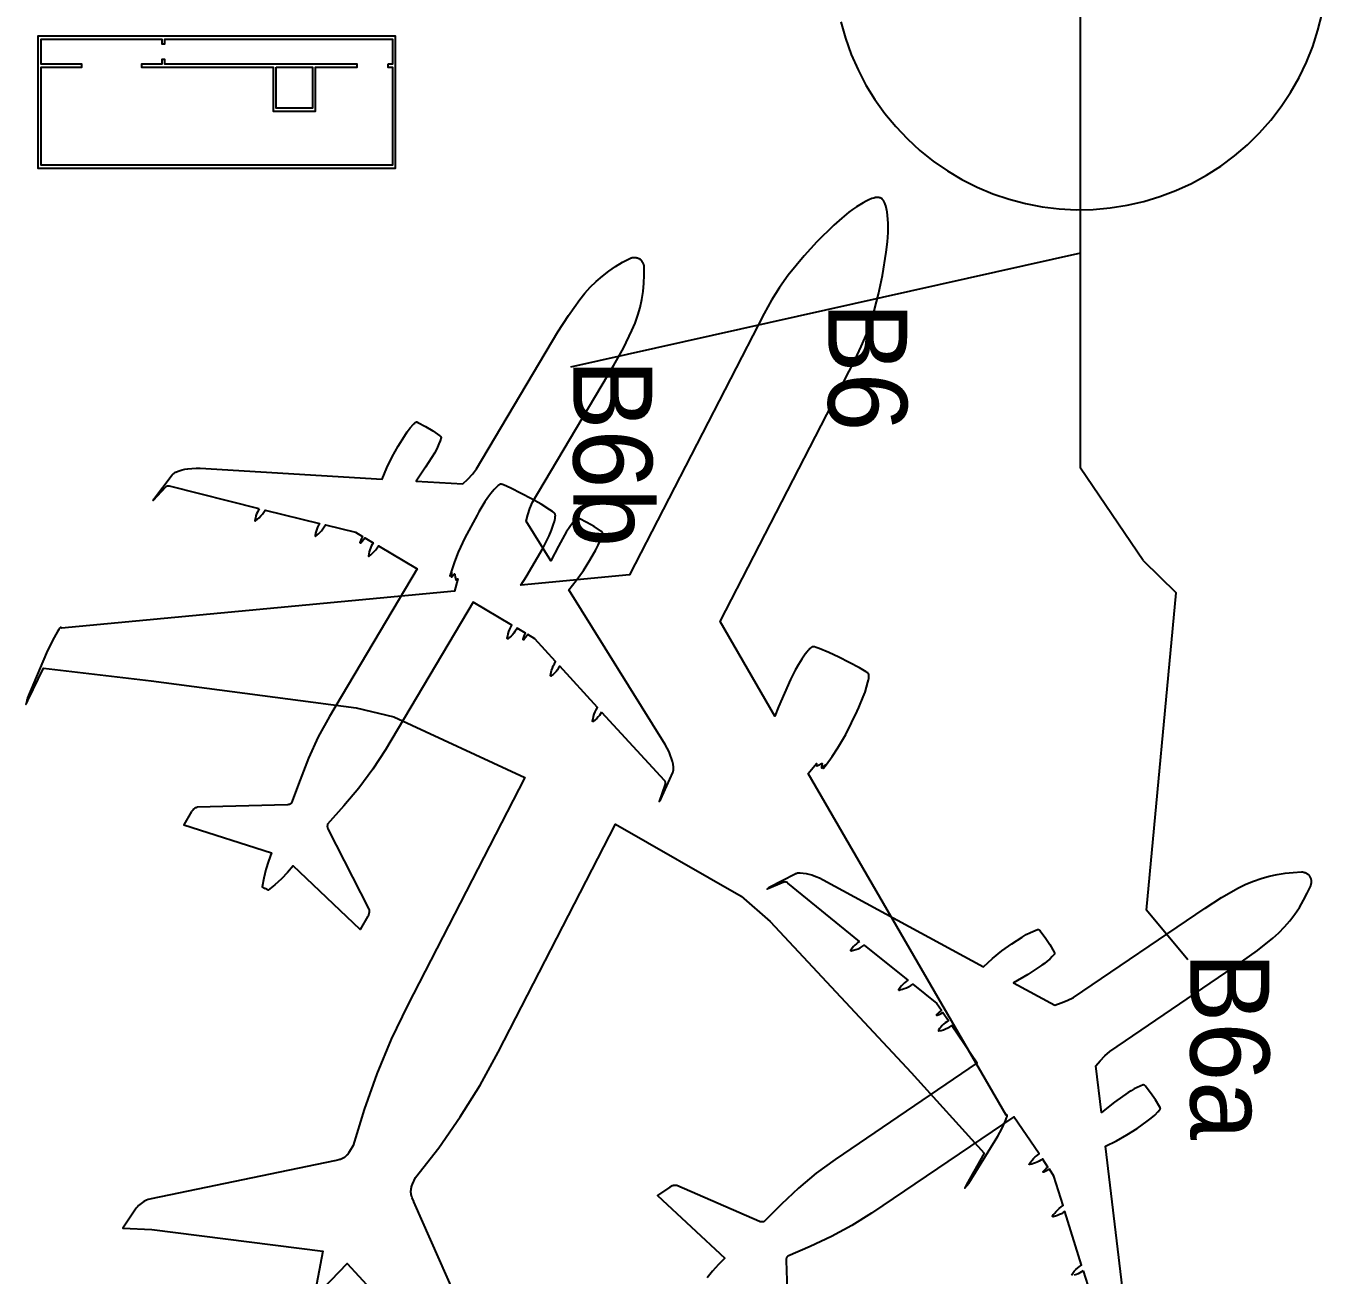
# Model space of a CAD drawing. Extents: x -127 to 299, y -292 to 314.
# Drawn here: x 20.7 to 99.4, y 52.7 to 128.6 of the extents above; entities that cross this region are included whole.
import ezdxf

# ---------------------------------------------------------------- set-up
doc = ezdxf.new("R2010")
doc.units = 0
for name, color, linetype in [('SS-BOARDING-AREAS', 7, 'CONTINUOUS'), ('SS-GATEHOUSE', 9, 'CONTINUOUS'), ('SS-GRAPH', 7, 'CONTINUOUS'), ('SS-LARGE-PLANES', 9, 'CONTINUOUS'), ('SS-SMALL-PLANES', 9, 'CONTINUOUS'), ('SS-STAND-NUMBER', 7, 'CONTINUOUS')]:
    doc.layers.add(name, color=color, linetype=linetype)

msp = doc.modelspace()

# ---------------------------------------------------------------- linework, layer by layer
at = {"layer": 'SS-BOARDING-AREAS'}
msp.add_lwpolyline([(70.183, 128.855), (70.466, 127.859), (70.816, 126.884), (71.233, 125.936), (71.714, 125.019), (72.257, 124.138), (72.86, 123.296), (73.52, 122.498), (74.233, 121.747), (74.996, 121.047), (75.805, 120.401), (76.658, 119.813), (77.548, 119.285), (78.473, 118.82), (79.428, 118.419), (80.409, 118.086), (81.41, 117.821), (82.426, 117.625), (83.454, 117.5), (84.489, 117.447), (85.524, 117.465), (86.555, 117.554), (87.578, 117.714), (88.588, 117.945), (89.579, 118.244), (90.547, 118.611), (91.488, 119.044), (92.396, 119.541), (93.268, 120.1), (94.1, 120.717), (94.887, 121.39), (95.625, 122.116), (96.312, 122.891), (96.943, 123.712), (97.517, 124.574), (98.029, 125.474), (98.479, 126.407), (98.862, 127.368), (99.179, 128.354), (99.427, 129.36)], dxfattribs=at)
at = {"layer": 'SS-GATEHOUSE'}
for points in [[(21.407, 127.811), (21.407, 119.975), (43.135, 119.975), (43.135, 127.995), (21.407, 127.995)], [(42.671, 126.287), (42.671, 126.102), (42.951, 126.102), (42.951, 120.159), (21.591, 120.159), (21.591, 126.102), (24.068, 126.102), (24.068, 126.287), (21.591, 126.287), (21.591, 127.811), (28.926, 127.811), (28.926, 127.531), (29.11, 127.531), (29.11, 127.811), (42.951, 127.811), (42.951, 126.287)], [(38.089, 126.287), (29.11, 126.287), (29.11, 126.566), (28.926, 126.566), (28.926, 126.287), (27.687, 126.287), (27.687, 126.102), (35.699, 126.102), (35.699, 123.436), (38.273, 123.436), (38.273, 126.102), (40.792, 126.102), (40.792, 126.287)], [(35.883, 126.102), (38.089, 126.102), (38.089, 123.62), (35.883, 123.62)]]:
    msp.add_lwpolyline(points, close=True, dxfattribs=at)
at = {"layer": 'SS-GRAPH'}
for p, q in [((84.747, 101.749), (84.747, 132.445)), ((84.747, 114.801), (69.259, 111.341)), ((69.259, 111.341), (53.771, 107.881)), ((88.564, 96.129), (84.747, 101.749)), ((88.564, 96.129), (90.556, 94.176)), ((88.765, 74.88), (90.556, 94.176)), ((91.267, 71.865), (88.765, 74.88))]:
    msp.add_line(p, q, dxfattribs=at)
at = {"layer": 'SS-LARGE-PLANES'}
for points in [[(48.831, 46.772), (44.246, 57.174), (44.237, 57.197), (44.143, 57.416), (44.115, 57.489), (44.103, 57.527), (44.093, 57.564), (44.084, 57.607), (44.077, 57.649), (44.073, 57.692), (44.07, 57.736), (44.069, 57.783), (44.069, 57.83), (44.072, 57.878), (44.078, 57.925), (44.086, 57.978), (44.098, 58.03), (44.111, 58.082), (44.127, 58.134), (44.169, 58.246), (44.349, 58.65), (45.754, 60.452), (47.061, 62.326), (48.267, 64.266), (49.368, 66.268), (56.504, 80.112), (64.128, 75.749), (65.893, 74.21), (74.464, 65.033), (78.896, 60.135), (77.831, 58.225), (77.762, 58.095), (77.739, 58.047), (77.728, 58.02), (77.726, 58.015), (77.726, 58.013), (77.725, 58.01), (77.725, 58.008), (77.724, 58.007), (77.724, 58.006), (77.724, 58.005), (77.724, 58.004), (77.724, 58.001), (77.732, 58.013), (77.744, 58.03), (77.761, 58.054), (77.782, 58.079), (77.895, 58.202), (77.927, 58.241), (77.95, 58.273), (77.971, 58.304), (79.719, 61.161), (79.96, 61.611), (80.19, 62.094), (80.26, 62.273), (80.287, 62.351), (80.297, 62.388), (80.3, 62.399), (80.3, 62.404), (80.301, 62.408), (80.301, 62.412), (80.301, 62.415), (80.301, 62.418), (80.301, 62.421), (80.301, 62.423), (80.3, 62.425), (80.3, 62.427), (80.299, 62.429), (80.299, 62.431), (80.298, 62.432), (80.297, 62.434), (80.296, 62.435), (80.295, 62.436), (80.294, 62.437), (80.293, 62.438), (80.292, 62.439), (80.291, 62.44), (80.29, 62.441), (80.289, 62.442), (80.288, 62.443), (80.287, 62.443), (80.285, 62.444), (80.284, 62.445), (80.282, 62.445), (80.28, 62.446), (80.278, 62.447), (80.276, 62.447), (80.274, 62.447), (80.271, 62.448), (80.269, 62.448), (80.268, 62.448), (80.266, 62.448), (80.264, 62.448), (80.262, 62.448), (80.26, 62.447), (80.258, 62.447), (80.256, 62.446), (80.253, 62.445), (80.25, 62.444), (80.248, 62.443), (80.244, 62.442), (80.241, 62.44), (80.238, 62.438), (80.233, 62.436), (80.229, 62.433), (68.199, 83.192), (68.702, 83.804), (68.715, 83.671), (68.717, 83.666), (68.721, 83.663), (68.721, 83.662), (68.721, 83.662), (68.721, 83.662), (68.722, 83.662), (68.722, 83.662), (68.722, 83.662), (68.722, 83.662), (68.723, 83.661), (68.723, 83.661), (68.723, 83.661), (68.724, 83.661), (68.724, 83.661), (68.725, 83.661), (68.725, 83.661), (68.726, 83.661), (68.726, 83.661), (68.727, 83.661), (68.728, 83.661), (68.728, 83.661), (68.729, 83.661), (68.729, 83.661), (68.73, 83.662), (68.73, 83.662), (68.731, 83.662), (68.877, 83.727), (69.019, 83.797), (69.022, 83.799), (69.024, 83.8), (69.027, 83.801), (69.031, 83.802), (69.034, 83.803), (69.037, 83.803), (69.04, 83.804), (69.043, 83.804), (69.046, 83.804), (69.05, 83.803), (69.053, 83.803), (69.055, 83.802), (69.058, 83.796), (69.039, 83.685), (69.014, 83.575), (69.014, 83.571), (69.018, 83.568), (69.011, 83.544), (69.012, 83.54), (69.017, 83.536), (69.023, 83.538), (69.135, 83.619), (69.241, 83.707), (69.249, 83.714), (69.208, 83.644), (69.165, 83.576), (69.117, 83.51), (69.115, 83.507), (69.12, 83.503), (69.131, 83.516), (69.288, 83.714), (69.665, 84.221), (70.012, 84.749), (70.482, 85.572), (71.18, 86.989), (71.277, 87.196), (71.551, 87.848), (71.658, 88.142), (71.754, 88.44), (71.836, 88.741), (71.867, 88.884), (71.879, 88.956), (71.889, 89.029), (71.893, 89.086), (71.894, 89.115), (71.894, 89.144), (71.892, 89.171), (71.89, 89.185), (71.888, 89.199), (71.886, 89.209), (71.883, 89.218), (71.88, 89.228), (71.878, 89.232), (71.876, 89.237), (71.874, 89.243), (71.87, 89.248), (71.867, 89.254), (71.864, 89.259), (71.86, 89.264), (71.856, 89.27), (71.852, 89.274), (71.847, 89.279), (71.835, 89.292), (71.822, 89.303), (71.794, 89.326), (71.736, 89.367), (71.528, 89.497), (71.315, 89.619), (70.056, 90.261), (69.453, 90.54), (68.874, 90.783), (68.685, 90.851), (68.592, 90.879), (68.565, 90.885), (68.538, 90.89), (68.525, 90.892), (68.513, 90.893), (68.507, 90.893), (68.5, 90.893), (68.494, 90.893), (68.488, 90.892), (68.483, 90.891), (68.477, 90.89), (68.472, 90.889), (68.466, 90.887), (68.461, 90.886), (68.456, 90.884), (68.445, 90.879), (68.435, 90.874), (68.425, 90.869), (68.405, 90.857), (68.38, 90.839), (68.356, 90.819), (68.309, 90.778), (68.265, 90.734), (68.203, 90.666), (68.143, 90.595), (68.029, 90.449), (67.816, 90.142), (67.619, 89.825), (67.419, 89.473), (67.135, 88.907), (66.39, 87.251), (66.174, 86.686), (62.849, 92.423), (71.034, 108.303), (71.431, 109.129), (71.782, 109.976), (72.084, 110.842), (72.475, 112.318), (72.724, 113.447), (72.943, 114.865), (73.014, 115.499), (73.058, 116.063), (73.066, 116.346), (73.059, 116.628), (73.024, 117.1), (73, 117.308), (72.983, 117.404), (72.963, 117.499), (72.914, 117.688), (72.882, 117.793), (72.863, 117.844), (72.852, 117.869), (72.841, 117.893), (72.821, 117.93), (72.799, 117.966), (72.775, 118), (72.75, 118.034), (72.722, 118.066), (72.692, 118.097), (72.66, 118.127), (72.627, 118.156), (72.584, 118.166), (72.541, 118.175), (72.498, 118.181), (72.456, 118.185), (72.414, 118.187), (72.372, 118.186), (72.33, 118.183), (72.289, 118.178), (72.262, 118.173), (72.236, 118.167), (72.183, 118.153), (72.079, 118.118), (71.897, 118.049), (71.807, 118.01), (71.72, 117.968), (71.536, 117.866), (71.132, 117.621), (70.898, 117.463), (70.672, 117.293), (70.238, 116.93), (69.762, 116.504), (68.735, 115.504), (67.96, 114.645), (66.984, 113.47), (66.455, 112.722), (65.968, 111.945), (65.526, 111.143), (57.341, 95.263), (50.738, 94.642), (51.074, 95.145), (52.101, 96.913), (52.286, 97.273), (52.457, 97.64), (52.601, 97.984), (52.727, 98.336), (52.781, 98.513), (52.803, 98.603), (52.822, 98.693), (52.833, 98.755), (52.84, 98.817), (52.841, 98.848), (52.841, 98.879), (52.84, 98.902), (52.838, 98.913), (52.836, 98.924), (52.834, 98.936), (52.832, 98.941), (52.831, 98.946), (52.829, 98.952), (52.827, 98.957), (52.824, 98.962), (52.822, 98.967), (52.819, 98.972), (52.816, 98.977), (52.812, 98.982), (52.808, 98.987), (52.8, 98.997), (52.792, 99.006), (52.772, 99.025), (52.751, 99.044), (52.674, 99.103), (52.509, 99.218), (51.975, 99.548), (51.398, 99.878), (50.145, 100.53), (49.922, 100.634), (49.695, 100.728), (49.628, 100.751), (49.594, 100.76), (49.577, 100.764), (49.559, 100.767), (49.553, 100.768), (49.547, 100.768), (49.54, 100.769), (49.534, 100.769), (49.527, 100.769), (49.521, 100.768), (49.514, 100.767), (49.508, 100.766), (49.503, 100.765), (49.498, 100.764), (49.489, 100.761), (49.479, 100.758), (49.47, 100.754), (49.458, 100.748), (49.446, 100.741), (49.422, 100.726), (49.398, 100.71), (49.375, 100.692), (49.331, 100.655), (49.278, 100.606), (49.226, 100.554), (49.128, 100.446), (48.93, 100.204), (48.743, 99.953), (48.566, 99.696), (48.193, 99.094), (48.081, 98.894), (47.332, 97.504), (46.934, 96.644), (46.706, 96.055), (46.512, 95.454), (46.441, 95.211), (46.437, 95.194), (46.443, 95.193), (46.445, 95.197), (46.471, 95.273), (46.5, 95.348), (46.534, 95.422), (46.533, 95.412), (46.523, 95.274), (46.522, 95.135), (46.524, 95.129), (46.53, 95.128), (46.534, 95.13), (46.549, 95.149), (46.554, 95.147), (46.558, 95.15), (46.633, 95.234), (46.712, 95.314), (46.718, 95.315), (46.72, 95.314), (46.722, 95.311), (46.725, 95.309), (46.726, 95.306), (46.728, 95.304), (46.73, 95.301), (46.731, 95.298), (46.733, 95.295), (46.734, 95.292), (46.734, 95.289), (46.735, 95.286), (46.736, 95.283), (46.761, 95.127), (46.792, 94.97), (46.792, 94.969), (46.793, 94.969), (46.793, 94.968), (46.793, 94.968), (46.793, 94.967), (46.793, 94.966), (46.794, 94.966), (46.794, 94.965), (46.794, 94.965), (46.795, 94.965), (46.795, 94.964), (46.795, 94.964), (46.796, 94.964), (46.796, 94.963), (46.796, 94.963), (46.797, 94.963), (46.797, 94.963), (46.797, 94.962), (46.797, 94.962), (46.798, 94.962), (46.798, 94.962), (46.798, 94.962), (46.798, 94.962), (46.799, 94.962), (46.804, 94.961), (46.809, 94.962), (46.925, 95.029), (46.718, 94.264), (22.831, 92.017), (22.831, 92.023), (22.83, 92.028), (22.83, 92.032), (22.829, 92.036), (22.828, 92.039), (22.828, 92.042), (22.827, 92.045), (22.826, 92.047), (22.825, 92.049), (22.824, 92.051), (22.823, 92.053), (22.822, 92.055), (22.821, 92.056), (22.82, 92.058), (22.819, 92.059), (22.818, 92.06), (22.816, 92.063), (22.815, 92.064), (22.813, 92.066), (22.812, 92.067), (22.81, 92.068), (22.809, 92.069), (22.807, 92.07), (22.806, 92.071), (22.804, 92.072), (22.803, 92.072), (22.802, 92.073), (22.8, 92.073), (22.799, 92.073), (22.798, 92.073), (22.796, 92.074), (22.795, 92.074), (22.793, 92.074), (22.792, 92.074), (22.79, 92.073), (22.788, 92.073), (22.787, 92.073), (22.785, 92.072), (22.783, 92.072), (22.781, 92.071), (22.779, 92.07), (22.777, 92.068), (22.774, 92.067), (22.772, 92.065), (22.769, 92.062), (22.766, 92.059), (22.762, 92.056), (22.754, 92.047), (22.73, 92.017), (22.682, 91.951), (22.565, 91.77), (22.317, 91.322), (21.929, 90.518), (20.778, 87.783), (20.764, 87.748), (20.752, 87.711), (20.739, 87.661), (20.704, 87.499), (20.696, 87.467), (20.687, 87.439), (20.68, 87.42), (20.674, 87.406), (20.676, 87.408), (20.677, 87.409), (20.678, 87.409), (20.679, 87.41), (20.68, 87.411), (20.681, 87.412), (20.683, 87.414), (20.684, 87.416), (20.687, 87.42), (20.703, 87.445), (20.744, 87.52), (20.794, 87.624), (21.732, 89.599), (28.293, 88.831), (40.74, 87.174), (43.018, 86.63), (50.995, 82.952), (43.859, 69.107), (42.868, 67.049), (41.987, 64.941), (41.219, 62.789), (40.567, 60.6), (40.342, 60.219), (40.275, 60.119), (40.242, 60.077), (40.208, 60.035), (40.172, 59.996), (40.134, 59.958), (40.098, 59.926), (40.061, 59.896), (40.023, 59.868), (39.984, 59.842), (39.947, 59.819), (39.909, 59.798), (39.871, 59.778), (39.831, 59.761), (39.794, 59.747), (39.757, 59.735), (39.681, 59.715), (39.449, 59.666), (39.424, 59.659), (28.292, 57.359), (28.196, 57.336), (28.102, 57.307), (28.01, 57.271), (27.92, 57.23), (27.834, 57.184), (27.75, 57.131), (27.67, 57.074), (27.594, 57.011), (27.522, 56.944), (27.455, 56.872), (27.392, 56.796), (27.335, 56.716), (26.566, 55.57), (28.331, 55.49), (38.721, 54.178), (38.19, 51.393)], [(38.23, 51.373), (40.19, 53.421), (47.286, 45.719)]]:
    msp.add_lwpolyline(points, dxfattribs=at)
at = {"layer": 'SS-SMALL-PLANES'}
for points in [[(43.68, 103.697), (43.846, 103.948), (44.028, 104.187), (44.225, 104.413), (44.259, 104.448), (44.295, 104.481), (44.332, 104.512), (44.372, 104.541), (44.38, 104.544), (44.388, 104.546), (44.397, 104.548), (44.405, 104.55), (44.414, 104.551), (44.422, 104.551), (44.431, 104.551), (44.44, 104.55), (44.448, 104.548), (44.457, 104.546), (44.465, 104.543), (44.473, 104.54), (44.481, 104.536), (44.488, 104.532), (44.496, 104.527), (44.956, 104.281), (45.401, 104.007), (45.829, 103.707), (45.837, 103.703), (45.844, 103.698), (45.851, 103.693), (45.858, 103.687), (45.864, 103.681), (45.869, 103.675), (45.875, 103.668), (45.879, 103.66), (45.884, 103.653), (45.887, 103.645), (45.89, 103.637), (45.893, 103.629), (45.895, 103.62), (45.896, 103.612), (45.897, 103.603), (45.838, 103.406), (45.768, 103.213), (45.687, 103.025), (45.595, 102.841), (45.492, 102.663), (44.958, 101.802), (44.391, 100.962), (47.228, 100.799), (47.521, 101.083), (47.798, 101.383), (48.058, 101.698), (53.001, 110.017), (53.635, 111.021), (54.321, 111.989), (54.632, 112.377), (54.966, 112.746), (55.322, 113.094), (55.699, 113.418), (56.095, 113.72), (56.506, 113.997), (56.93, 114.254), (57.367, 114.489), (57.403, 114.505), (57.439, 114.52), (57.477, 114.531), (57.515, 114.54), (57.554, 114.547), (57.593, 114.551), (57.632, 114.552), (57.671, 114.551), (57.71, 114.546), (57.749, 114.54), (57.787, 114.531), (57.825, 114.519), (57.865, 114.504), (57.904, 114.486), (57.943, 114.467)], [(55.302, 96.791), (55.443, 97.056), (55.566, 97.33), (55.671, 97.612), (55.685, 97.658), (55.697, 97.706), (55.706, 97.753), (55.712, 97.802), (55.711, 97.81), (55.71, 97.819), (55.707, 97.827), (55.704, 97.835), (55.701, 97.843), (55.697, 97.851), (55.693, 97.859), (55.688, 97.866), (55.682, 97.873), (55.677, 97.879), (55.67, 97.885), (55.664, 97.89), (55.657, 97.895), (55.649, 97.9), (55.641, 97.904), (55.205, 98.191), (54.751, 98.451), (54.284, 98.684), (54.276, 98.688), (54.269, 98.692), (54.261, 98.696), (54.253, 98.699), (54.244, 98.701), (54.236, 98.703), (54.227, 98.704), (54.218, 98.705), (54.21, 98.705), (54.201, 98.705), (54.193, 98.703), (54.184, 98.702), (54.176, 98.7), (54.167, 98.697), (54.16, 98.693), (54.015, 98.547), (53.879, 98.394), (53.752, 98.232), (53.635, 98.063), (53.528, 97.888), (53.027, 97.007), (52.56, 96.108), (51.06, 98.521), (51.17, 98.915), (51.301, 99.302), (51.454, 99.68), (56.397, 107.999), (56.975, 109.035), (57.498, 110.101), (57.69, 110.56), (57.854, 111.03), (57.989, 111.509), (58.095, 111.995), (58.17, 112.487), (58.217, 112.98), (58.24, 113.476), (58.237, 113.972), (58.235, 114.011), (58.23, 114.05), (58.222, 114.088), (58.212, 114.126), (58.199, 114.163), (58.184, 114.2), (58.166, 114.235), (58.146, 114.268), (58.124, 114.301), (58.099, 114.332), (58.073, 114.361), (58.045, 114.388), (58.012, 114.416), (57.978, 114.442), (57.943, 114.467)], [(34.846, 99.28), (29.4, 100.646), (29.382, 100.65), (29.364, 100.653), (29.345, 100.654), (29.326, 100.654), (29.308, 100.653), (29.29, 100.651), (29.271, 100.647), (29.253, 100.642), (29.236, 100.636), (29.219, 100.629), (29.202, 100.621), (29.186, 100.612), (29.171, 100.601), (29.156, 100.59), (28.408, 99.775), (28.441, 99.851), (28.48, 99.925), (29.558, 101.331), (29.584, 101.363), (29.612, 101.393), (29.643, 101.421), (29.674, 101.446), (29.708, 101.47), (29.743, 101.491), (29.78, 101.51), (29.818, 101.526), (29.986, 101.585), (30.158, 101.635), (30.332, 101.674), (30.509, 101.702), (30.759, 101.728), (31.011, 101.74), (31.263, 101.738), (42.327, 101.081), (42.609, 101.763), (42.929, 102.428), (43.287, 103.073), (43.68, 103.697)], [(34.847, 99.281), (34.789, 99.178), (34.736, 99.072), (34.689, 98.964), (34.648, 98.853), (34.615, 98.713), (34.589, 98.571), (34.588, 98.57), (34.588, 98.568), (34.588, 98.567), (34.587, 98.565), (34.587, 98.563), (34.587, 98.562), (34.588, 98.56), (34.588, 98.559), (34.588, 98.557), (34.589, 98.555), (34.589, 98.554), (34.59, 98.553), (34.591, 98.551), (34.592, 98.55), (34.593, 98.549), (34.594, 98.547), (34.595, 98.546), (34.596, 98.545), (34.598, 98.544), (34.599, 98.543), (34.6, 98.543), (34.602, 98.542), (34.603, 98.541), (34.605, 98.541), (34.606, 98.54), (34.608, 98.54), (34.61, 98.54), (34.611, 98.54), (34.613, 98.54), (34.614, 98.54), (34.616, 98.541), (34.618, 98.541), (34.619, 98.541), (34.621, 98.542), (34.622, 98.543), (34.623, 98.544), (34.625, 98.544), (34.626, 98.545), (34.627, 98.546), (34.628, 98.548), (34.743, 98.636), (34.852, 98.731), (34.951, 98.838), (35.044, 98.95), (35.129, 99.069), (35.206, 99.192), (38.511, 98.386), (38.448, 98.275), (38.392, 98.16), (38.343, 98.042), (38.301, 97.921), (38.267, 97.798), (38.239, 97.644), (38.239, 97.642), (38.239, 97.641), (38.239, 97.639), (38.239, 97.638), (38.24, 97.636), (38.24, 97.635), (38.241, 97.633), (38.241, 97.632), (38.242, 97.63), (38.243, 97.629), (38.244, 97.628), (38.245, 97.626), (38.246, 97.625), (38.247, 97.624), (38.248, 97.623), (38.25, 97.622), (38.251, 97.621), (38.252, 97.621), (38.254, 97.62), (38.255, 97.62), (38.257, 97.619), (38.258, 97.619), (38.26, 97.619), (38.262, 97.619), (38.263, 97.619), (38.265, 97.619), (38.266, 97.619), (38.268, 97.619), (38.269, 97.62), (38.271, 97.62), (38.272, 97.621), (38.274, 97.622), (38.275, 97.623), (38.362, 97.688), (38.445, 97.758), (38.525, 97.831), (38.624, 97.94), (38.716, 98.053), (38.802, 98.172), (38.881, 98.296), (40.702, 97.852), (41.128, 97.599), (41.047, 97.425), (40.973, 97.248), (40.972, 97.246), (40.971, 97.244), (40.971, 97.242), (40.971, 97.24), (40.97, 97.238), (40.97, 97.236), (40.97, 97.234), (40.971, 97.232), (40.971, 97.23), (40.971, 97.228), (40.972, 97.226), (40.973, 97.224), (40.974, 97.222), (40.975, 97.22), (40.976, 97.219), (40.977, 97.217), (40.979, 97.215), (40.98, 97.214), (40.982, 97.213), (40.983, 97.211), (40.985, 97.21), (40.987, 97.209), (40.989, 97.208), (40.991, 97.207), (40.993, 97.207), (40.995, 97.206), (40.997, 97.206), (40.999, 97.206), (41.001, 97.206), (41.003, 97.206), (41.005, 97.206), (41.007, 97.206), (41.009, 97.207), (41.011, 97.208), (41.013, 97.208), (41.015, 97.209), (41.017, 97.21), (41.019, 97.211), (41.02, 97.213), (41.022, 97.214), (41.023, 97.216), (41.108, 97.313), (41.186, 97.415), (41.26, 97.521), (41.78, 97.211), (41.717, 97.108), (41.66, 97.001), (41.61, 96.89), (41.567, 96.777), (41.531, 96.661), (41.503, 96.543), (41.482, 96.423), (41.482, 96.422), (41.482, 96.42), (41.482, 96.418), (41.482, 96.416), (41.483, 96.414), (41.483, 96.413), (41.484, 96.411), (41.485, 96.409), (41.486, 96.408), (41.487, 96.406), (41.488, 96.405), (41.489, 96.404), (41.49, 96.402), (41.492, 96.401), (41.493, 96.4), (41.495, 96.399), (41.496, 96.398), (41.498, 96.397), (41.5, 96.397), (41.501, 96.396), (41.503, 96.396), (41.505, 96.396), (41.507, 96.395), (41.509, 96.395), (41.51, 96.395), (41.512, 96.396), (41.514, 96.396), (41.516, 96.396), (41.517, 96.397), (41.519, 96.398), (41.521, 96.399), (41.522, 96.4), (41.635, 96.487), (41.741, 96.581), (41.841, 96.683), (41.933, 96.791), (42.018, 96.905), (42.095, 97.024), (44.449, 95.625), (39.121, 86.658), (38.439, 85.415), (37.842, 84.129), (37.333, 82.806), (36.82, 81.409), (36.803, 81.392), (36.785, 81.375), (36.766, 81.36), (36.746, 81.347), (36.725, 81.334), (36.703, 81.323), (36.68, 81.314), (36.657, 81.306), (36.634, 81.3), (36.61, 81.295), (36.586, 81.292), (36.561, 81.291), (31.088, 81.145), (31.05, 81.132), (31.012, 81.116), (30.975, 81.098), (30.94, 81.077), (30.906, 81.054), (30.874, 81.029), (30.844, 81.002), (30.815, 80.973), (30.789, 80.942), (30.764, 80.909), (30.742, 80.875), (30.271, 80.084), (35.603, 78.372), (35.414, 77.87), (35.256, 77.358), (35.128, 76.837), (35.031, 76.31), (35.207, 76.205)], [(55.646, 86.92), (59.449, 82.79), (59.462, 82.776), (59.473, 82.761), (59.483, 82.745), (59.492, 82.729), (59.5, 82.712), (59.506, 82.695), (59.512, 82.677), (59.516, 82.659), (59.52, 82.641), (59.521, 82.623), (59.522, 82.604), (59.522, 82.586), (59.52, 82.567), (59.517, 82.549), (59.159, 81.502), (59.21, 81.568), (59.256, 81.637), (59.976, 83.256), (59.991, 83.294), (60.004, 83.333), (60.014, 83.373), (60.021, 83.414), (60.026, 83.454), (60.027, 83.495), (60.026, 83.536), (60.022, 83.577), (59.994, 83.754), (59.955, 83.928), (59.906, 84.1), (59.847, 84.269), (59.75, 84.501), (59.64, 84.728), (59.518, 84.948), (53.651, 94.352), (54.116, 94.926), (54.546, 95.525), (54.942, 96.147), (55.302, 96.791)], [(55.646, 86.921), (55.584, 86.821), (55.516, 86.724), (55.443, 86.631), (55.365, 86.542), (55.259, 86.446), (55.147, 86.355), (55.145, 86.354), (55.144, 86.353), (55.143, 86.352), (55.142, 86.351), (55.14, 86.35), (55.139, 86.35), (55.137, 86.349), (55.136, 86.349), (55.134, 86.348), (55.133, 86.348), (55.131, 86.348), (55.129, 86.348), (55.128, 86.348), (55.126, 86.348), (55.125, 86.348), (55.123, 86.348), (55.122, 86.349), (55.12, 86.349), (55.119, 86.35), (55.117, 86.351), (55.116, 86.352), (55.114, 86.353), (55.113, 86.354), (55.112, 86.355), (55.111, 86.356), (55.11, 86.357), (55.109, 86.359), (55.108, 86.36), (55.108, 86.362), (55.107, 86.363), (55.107, 86.365), (55.106, 86.366), (55.106, 86.368), (55.106, 86.369), (55.106, 86.371), (55.106, 86.373), (55.106, 86.374), (55.106, 86.376), (55.106, 86.377), (55.107, 86.379), (55.13, 86.522), (55.161, 86.663), (55.207, 86.801), (55.262, 86.936), (55.325, 87.067), (55.397, 87.194), (53.109, 89.711), (53.041, 89.603), (52.967, 89.499), (52.887, 89.399), (52.8, 89.305), (52.708, 89.216), (52.587, 89.118), (52.586, 89.117), (52.584, 89.117), (52.583, 89.116), (52.581, 89.115), (52.58, 89.115), (52.578, 89.115), (52.577, 89.114), (52.575, 89.114), (52.573, 89.114), (52.572, 89.114), (52.57, 89.114), (52.569, 89.115), (52.567, 89.115), (52.566, 89.116), (52.564, 89.116), (52.563, 89.117), (52.561, 89.118), (52.56, 89.119), (52.559, 89.12), (52.558, 89.121), (52.557, 89.122), (52.556, 89.123), (52.555, 89.124), (52.554, 89.126), (52.553, 89.127), (52.552, 89.129), (52.552, 89.13), (52.552, 89.132), (52.551, 89.133), (52.551, 89.135), (52.551, 89.136), (52.551, 89.138), (52.551, 89.139), (52.567, 89.247), (52.588, 89.353), (52.615, 89.459), (52.663, 89.597), (52.718, 89.733), (52.782, 89.865), (52.853, 89.994), (51.592, 91.381), (51.166, 91.634), (51.052, 91.48), (50.933, 91.33), (50.931, 91.329), (50.93, 91.327), (50.928, 91.326), (50.927, 91.324), (50.925, 91.323), (50.923, 91.322), (50.921, 91.321), (50.919, 91.32), (50.917, 91.32), (50.915, 91.319), (50.913, 91.319), (50.911, 91.318), (50.909, 91.318), (50.907, 91.318), (50.905, 91.319), (50.903, 91.319), (50.901, 91.319), (50.899, 91.32), (50.897, 91.321), (50.895, 91.322), (50.893, 91.323), (50.891, 91.324), (50.89, 91.325), (50.888, 91.326), (50.887, 91.328), (50.885, 91.329), (50.884, 91.331), (50.883, 91.333), (50.882, 91.334), (50.881, 91.336), (50.88, 91.338), (50.879, 91.34), (50.879, 91.342), (50.878, 91.344), (50.878, 91.346), (50.878, 91.348), (50.878, 91.351), (50.878, 91.353), (50.879, 91.355), (50.879, 91.357), (50.88, 91.359), (50.925, 91.479), (50.976, 91.597), (51.034, 91.712), (50.514, 92.021), (50.454, 91.916), (50.387, 91.815), (50.314, 91.718), (50.234, 91.626), (50.15, 91.54), (50.06, 91.458), (49.965, 91.383), (49.963, 91.382), (49.961, 91.381), (49.96, 91.38), (49.958, 91.38), (49.956, 91.379), (49.954, 91.379), (49.953, 91.379), (49.951, 91.379), (49.949, 91.379), (49.947, 91.379), (49.945, 91.379), (49.944, 91.38), (49.942, 91.38), (49.94, 91.381), (49.939, 91.382), (49.937, 91.382), (49.935, 91.383), (49.934, 91.385), (49.933, 91.386), (49.931, 91.387), (49.93, 91.388), (49.929, 91.39), (49.928, 91.391), (49.927, 91.393), (49.926, 91.395), (49.926, 91.396), (49.925, 91.398), (49.925, 91.4), (49.924, 91.401), (49.924, 91.403), (49.924, 91.405), (49.924, 91.407), (49.947, 91.547), (49.979, 91.686), (50.021, 91.822), (50.071, 91.955), (50.131, 92.084), (50.199, 92.209), (47.845, 93.608), (42.516, 84.64), (41.751, 83.447), (40.906, 82.308), (39.988, 81.229), (39.006, 80.11), (38.999, 80.087), (38.993, 80.063), (38.989, 80.039), (38.987, 80.015), (38.986, 79.99), (38.987, 79.966), (38.989, 79.942), (38.993, 79.918), (38.999, 79.894), (39.006, 79.871), (39.015, 79.848), (39.026, 79.826), (41.514, 74.95), (41.521, 74.909), (41.525, 74.869), (41.527, 74.828), (41.526, 74.787), (41.522, 74.746), (41.515, 74.706), (41.506, 74.666), (41.494, 74.627), (41.479, 74.589), (41.462, 74.552), (41.442, 74.516), (40.974, 73.724), (36.921, 77.589), (36.57, 77.183), (36.196, 76.799), (35.8, 76.438), (35.383, 76.101), (35.207, 76.205)], [(81.197, 73.247), (81.454, 73.403), (81.72, 73.543), (81.994, 73.664), (82.04, 73.681), (82.086, 73.696), (82.133, 73.708), (82.181, 73.717), (82.19, 73.717), (82.198, 73.715), (82.207, 73.714), (82.215, 73.711), (82.223, 73.708), (82.231, 73.705), (82.239, 73.701), (82.247, 73.697), (82.254, 73.692), (82.26, 73.686), (82.267, 73.68), (82.273, 73.674), (82.278, 73.667), (82.283, 73.66), (82.288, 73.653), (82.6, 73.234), (82.887, 72.797), (83.148, 72.344), (83.153, 72.337), (83.157, 72.33), (83.161, 72.322), (83.165, 72.314), (83.168, 72.306), (83.17, 72.298), (83.172, 72.289), (83.173, 72.281), (83.174, 72.272), (83.174, 72.263), (83.173, 72.255), (83.172, 72.246), (83.17, 72.238), (83.168, 72.229), (83.165, 72.221), (83.028, 72.068), (82.883, 71.923), (82.729, 71.787), (82.568, 71.659), (82.399, 71.542), (81.55, 70.989), (80.681, 70.469), (83.18, 69.117), (83.567, 69.25), (83.945, 69.404), (84.314, 69.58), (92.319, 75.016), (93.318, 75.657), (94.35, 76.242), (94.797, 76.462), (95.256, 76.655), (95.726, 76.818), (96.205, 76.953), (96.691, 77.057), (97.181, 77.134), (97.674, 77.187), (98.169, 77.214), (98.208, 77.214), (98.248, 77.212), (98.286, 77.206), (98.325, 77.198), (98.363, 77.188), (98.4, 77.175), (98.436, 77.159), (98.471, 77.141), (98.504, 77.121), (98.537, 77.098), (98.567, 77.074), (98.596, 77.047), (98.626, 77.016), (98.655, 76.984), (98.681, 76.95)], [(71.324, 72.993), (66.971, 76.54), (66.956, 76.552), (66.941, 76.562), (66.925, 76.571), (66.908, 76.579), (66.891, 76.586), (66.873, 76.592), (66.855, 76.596), (66.837, 76.599), (66.818, 76.601), (66.8, 76.602), (66.781, 76.602), (66.763, 76.6), (66.744, 76.597), (66.726, 76.593), (65.703, 76.173), (65.766, 76.227), (65.832, 76.278), (67.405, 77.094), (67.442, 77.112), (67.48, 77.127), (67.519, 77.139), (67.559, 77.149), (67.599, 77.156), (67.64, 77.16), (67.681, 77.161), (67.722, 77.16), (67.9, 77.143), (68.077, 77.114), (68.251, 77.076), (68.423, 77.027), (68.661, 76.944), (68.894, 76.848), (69.121, 76.739), (78.863, 71.452), (79.407, 71.949), (79.979, 72.416), (80.576, 72.849), (81.197, 73.247)], [(88.793, 62.063), (89.033, 62.244), (89.26, 62.44), (89.475, 62.65), (89.508, 62.686), (89.538, 62.724), (89.567, 62.763), (89.593, 62.804), (89.596, 62.813), (89.598, 62.821), (89.599, 62.83), (89.6, 62.838), (89.6, 62.847), (89.6, 62.856), (89.599, 62.864), (89.598, 62.873), (89.596, 62.881), (89.593, 62.89), (89.59, 62.898), (89.586, 62.905), (89.582, 62.913), (89.577, 62.92), (89.572, 62.927), (89.298, 63.372), (88.998, 63.8), (88.673, 64.209), (88.668, 64.216), (88.663, 64.223), (88.657, 64.23), (88.651, 64.236), (88.645, 64.242), (88.638, 64.247), (88.631, 64.252), (88.623, 64.256), (88.615, 64.26), (88.607, 64.263), (88.599, 64.266), (88.591, 64.268), (88.582, 64.269), (88.573, 64.27), (88.565, 64.27), (88.372, 64.2), (88.184, 64.118), (88, 64.025), (87.823, 63.922), (87.651, 63.809), (86.824, 63.224), (86.02, 62.607), (85.685, 65.429), (85.951, 65.739), (86.234, 66.034), (86.533, 66.312), (94.538, 71.749), (95.502, 72.442), (96.426, 73.186), (96.796, 73.519), (97.143, 73.875), (97.469, 74.252), (97.77, 74.647), (98.047, 75.061), (98.299, 75.488), (98.53, 75.927), (98.738, 76.377), (98.752, 76.413), (98.764, 76.451), (98.774, 76.489), (98.78, 76.528), (98.784, 76.567), (98.786, 76.606), (98.785, 76.645), (98.781, 76.684), (98.775, 76.723), (98.766, 76.761), (98.754, 76.799), (98.74, 76.836), (98.722, 76.875), (98.703, 76.913), (98.681, 76.95)], [(71.325, 72.994), (71.228, 72.925), (71.136, 72.852), (71.047, 72.773), (70.963, 72.69), (70.873, 72.578), (70.79, 72.461), (70.789, 72.46), (70.788, 72.458), (70.787, 72.457), (70.786, 72.456), (70.785, 72.454), (70.785, 72.453), (70.784, 72.451), (70.784, 72.45), (70.783, 72.448), (70.783, 72.446), (70.783, 72.445), (70.783, 72.443), (70.783, 72.442), (70.784, 72.44), (70.784, 72.439), (70.784, 72.437), (70.785, 72.435), (70.786, 72.434), (70.786, 72.433), (70.787, 72.431), (70.788, 72.43), (70.789, 72.429), (70.79, 72.428), (70.792, 72.426), (70.793, 72.425), (70.794, 72.425), (70.796, 72.424), (70.797, 72.423), (70.798, 72.422), (70.8, 72.422), (70.802, 72.421), (70.803, 72.421), (70.805, 72.421), (70.806, 72.421), (70.808, 72.421), (70.81, 72.421), (70.811, 72.421), (70.813, 72.422), (70.814, 72.422), (70.816, 72.423), (70.957, 72.455), (71.096, 72.494), (71.231, 72.549), (71.363, 72.611), (71.49, 72.682), (71.612, 72.761), (74.263, 70.63), (74.159, 70.556), (74.059, 70.476), (73.965, 70.389), (73.876, 70.297), (73.793, 70.2), (73.702, 70.073), (73.702, 70.071), (73.701, 70.07), (73.7, 70.068), (73.7, 70.067), (73.699, 70.065), (73.699, 70.064), (73.699, 70.062), (73.699, 70.061), (73.699, 70.059), (73.699, 70.058), (73.7, 70.056), (73.7, 70.054), (73.7, 70.053), (73.701, 70.051), (73.702, 70.05), (73.703, 70.049), (73.703, 70.047), (73.704, 70.046), (73.706, 70.045), (73.707, 70.044), (73.708, 70.043), (73.709, 70.042), (73.71, 70.041), (73.712, 70.04), (73.713, 70.04), (73.715, 70.039), (73.716, 70.039), (73.718, 70.038), (73.719, 70.038), (73.721, 70.038), (73.723, 70.038), (73.724, 70.038), (73.726, 70.038), (73.832, 70.061), (73.937, 70.089), (74.041, 70.121), (74.176, 70.177), (74.308, 70.241), (74.436, 70.313), (74.56, 70.391), (76.021, 69.216), (76.299, 68.806), (76.152, 68.683), (76.01, 68.555), (76.009, 68.554), (76.007, 68.552), (76.006, 68.55), (76.005, 68.549), (76.004, 68.547), (76.003, 68.545), (76.002, 68.543), (76.001, 68.541), (76.001, 68.539), (76, 68.537), (76, 68.535), (76, 68.533), (76, 68.531), (76, 68.529), (76, 68.527), (76.001, 68.525), (76.001, 68.523), (76.002, 68.521), (76.003, 68.519), (76.004, 68.517), (76.005, 68.515), (76.006, 68.514), (76.008, 68.512), (76.009, 68.51), (76.011, 68.509), (76.012, 68.508), (76.014, 68.507), (76.016, 68.505), (76.018, 68.505), (76.02, 68.504), (76.021, 68.503), (76.024, 68.502), (76.026, 68.502), (76.028, 68.502), (76.03, 68.502), (76.032, 68.502), (76.034, 68.502), (76.036, 68.502), (76.038, 68.503), (76.04, 68.503), (76.042, 68.504), (76.16, 68.556), (76.274, 68.615), (76.385, 68.68), (76.726, 68.179), (76.624, 68.112), (76.527, 68.04), (76.435, 67.961), (76.348, 67.876), (76.267, 67.786), (76.191, 67.691), (76.121, 67.592), (76.121, 67.59), (76.12, 67.589), (76.119, 67.587), (76.119, 67.585), (76.118, 67.584), (76.118, 67.582), (76.118, 67.58), (76.118, 67.578), (76.118, 67.576), (76.118, 67.575), (76.119, 67.573), (76.119, 67.571), (76.12, 67.569), (76.121, 67.568), (76.122, 67.566), (76.123, 67.565), (76.124, 67.563), (76.125, 67.562), (76.126, 67.56), (76.127, 67.559), (76.129, 67.558), (76.13, 67.557), (76.132, 67.556), (76.134, 67.555), (76.135, 67.555), (76.137, 67.554), (76.139, 67.554), (76.141, 67.553), (76.142, 67.553), (76.144, 67.553), (76.146, 67.553), (76.148, 67.553), (76.287, 67.584), (76.423, 67.625), (76.556, 67.674), (76.686, 67.733), (76.811, 67.8), (76.932, 67.876), (78.47, 65.611), (69.841, 59.75), (68.696, 58.914), (67.611, 58.002), (66.589, 57.02), (65.531, 55.973), (65.508, 55.964), (65.485, 55.957), (65.461, 55.951), (65.437, 55.948), (65.413, 55.945), (65.389, 55.945), (65.364, 55.946), (65.34, 55.948), (65.316, 55.953), (65.292, 55.959), (65.269, 55.966), (65.247, 55.975), (60.229, 58.164), (60.188, 58.169), (60.147, 58.171), (60.106, 58.17), (60.066, 58.166), (60.025, 58.16), (59.985, 58.151), (59.946, 58.139), (59.908, 58.124), (59.871, 58.107), (59.835, 58.088), (59.8, 58.066), (59.038, 57.551), (63.141, 53.739), (62.757, 53.364), (62.396, 52.967), (62.06, 52.55)], [(84.2, 52.717), (84.281, 52.836), (84.369, 52.951), (84.47, 53.057), (84.577, 53.156), (84.689, 53.248), (84.808, 53.332), (83.804, 56.582), (83.697, 56.512), (83.585, 56.45), (83.47, 56.394), (83.352, 56.345), (83.231, 56.304), (83.079, 56.266), (83.078, 56.266), (83.076, 56.266), (83.075, 56.266), (83.073, 56.266), (83.071, 56.266), (83.07, 56.267), (83.068, 56.267), (83.067, 56.268), (83.065, 56.268), (83.064, 56.269), (83.063, 56.27), (83.061, 56.271), (83.06, 56.272), (83.059, 56.273), (83.058, 56.274), (83.057, 56.275), (83.056, 56.277), (83.055, 56.278), (83.055, 56.28), (83.054, 56.281), (83.054, 56.283), (83.053, 56.284), (83.053, 56.286), (83.053, 56.287), (83.053, 56.289), (83.053, 56.29), (83.053, 56.292), (83.053, 56.293), (83.053, 56.295), (83.054, 56.297), (83.054, 56.298), (83.055, 56.299), (83.056, 56.301), (83.116, 56.391), (83.181, 56.479), (83.249, 56.563), (83.351, 56.668), (83.459, 56.767), (83.573, 56.86), (83.691, 56.946), (83.138, 58.737), (82.86, 59.147), (82.691, 59.056), (82.519, 58.971), (82.518, 58.97), (82.516, 58.97), (82.514, 58.969), (82.512, 58.968), (82.509, 58.968), (82.507, 58.968), (82.505, 58.968), (82.503, 58.968), (82.501, 58.968), (82.499, 58.969), (82.497, 58.969), (82.495, 58.97), (82.493, 58.97), (82.491, 58.971), (82.489, 58.972), (82.488, 58.974), (82.486, 58.975), (82.484, 58.976), (82.483, 58.978), (82.482, 58.979), (82.48, 58.981), (82.479, 58.983), (82.478, 58.985), (82.477, 58.987), (82.477, 58.988), (82.476, 58.99), (82.476, 58.993), (82.475, 58.995), (82.475, 58.997), (82.475, 58.999), (82.475, 59.001), (82.475, 59.003), (82.476, 59.005), (82.476, 59.007), (82.477, 59.009), (82.478, 59.011), (82.479, 59.013), (82.48, 59.015), (82.481, 59.016), (82.482, 59.018), (82.484, 59.019), (82.576, 59.109), (82.672, 59.194), (82.774, 59.274), (82.434, 59.775), (82.334, 59.705), (82.231, 59.642), (82.124, 59.585), (82.013, 59.535), (81.899, 59.493), (81.783, 59.457), (81.665, 59.43), (81.663, 59.429), (81.662, 59.429), (81.66, 59.429), (81.658, 59.43), (81.656, 59.43), (81.654, 59.43), (81.653, 59.431), (81.651, 59.432), (81.649, 59.432), (81.648, 59.433), (81.646, 59.434), (81.645, 59.435), (81.644, 59.437), (81.642, 59.438), (81.641, 59.439), (81.64, 59.441), (81.639, 59.442), (81.638, 59.444), (81.637, 59.446), (81.637, 59.447), (81.636, 59.449), (81.636, 59.451), (81.636, 59.453), (81.636, 59.454), (81.636, 59.456), (81.636, 59.458), (81.636, 59.46), (81.636, 59.462), (81.637, 59.463), (81.637, 59.465), (81.638, 59.467), (81.639, 59.468), (81.719, 59.586), (81.807, 59.698), (81.902, 59.803), (82.004, 59.902), (82.113, 59.994), (82.228, 60.078), (80.689, 62.343), (72.06, 56.482), (70.861, 55.727), (69.613, 55.054), (68.323, 54.466), (66.96, 53.869), (66.944, 53.851), (66.928, 53.832), (66.915, 53.812), (66.902, 53.791), (66.891, 53.769), (66.881, 53.747), (66.873, 53.724), (66.867, 53.7), (66.862, 53.676), (66.859, 53.652), (66.857, 53.628), (66.857, 53.604), (67.042, 48.132)], [(87.587, 49.55), (86.263, 60.555), (86.927, 60.877), (87.571, 61.237), (88.194, 61.633), (88.793, 62.063)], [(84.918, 52.979), (84.819, 52.915), (84.716, 52.856), (84.611, 52.803), (84.503, 52.755), (84.365, 52.713)], [(84.917, 52.979), (86.61, 47.625)]]:
    msp.add_lwpolyline(points, dxfattribs=at)

# ---------------------------------------------------------------- texts
at = {"layer": 'SS-STAND-NUMBER', "linetype": 'CONTINUOUS'}
for s, p in [('B6', (69.419, 111.831)), ('B6b', (53.931, 108.371)), ('B6a', (91.427, 72.355))]:
    msp.add_text(s, height=4.8021, rotation=269.99991, dxfattribs=at).set_placement(p)

doc.saveas('drawing.dxf')
